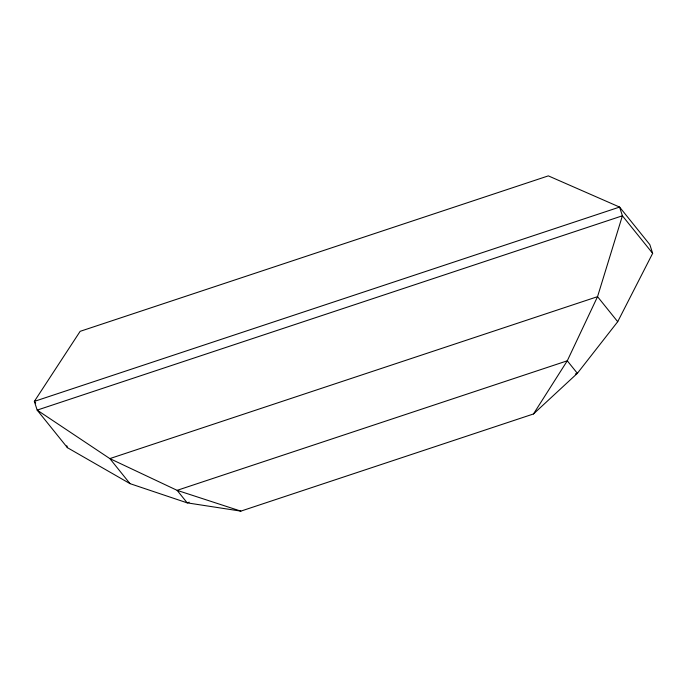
<?xml version="1.0" encoding="UTF-8"?>
<svg xmlns="http://www.w3.org/2000/svg" width="687" height="687" viewBox="0 0 687 687"><rect width="100%" height="100%" fill="white"/><g stroke="black" fill="none" stroke-linecap="round" stroke-linejoin="round"><path stroke-width="1.03" d="M617.707 321.705L652.65 253.357L649.833 244.632L619.588 207.07L548.338 175.872L80.147 331.332L34.35 401.388L37.167 410.113L67.412 447.675L130.006 483.639L187.208 502.867L240.854 511.128L533.473 413.969L577.363 373.324L617.707 321.705L597.544 296.664L622.405 215.795L619.588 207.07L34.35 401.388L35.698 403.054M533.473 413.969L567.282 360.804L597.544 296.664L109.843 458.598L37.167 410.113L622.405 215.795L652.65 253.357M189.234 502.197L187.208 502.867L177.117 490.346L109.843 458.598L130.006 483.639M575.328 374.003L577.363 373.324L567.282 360.804L177.117 490.346L240.854 511.128M66.785 445.734L67.412 447.675"/></g></svg>
